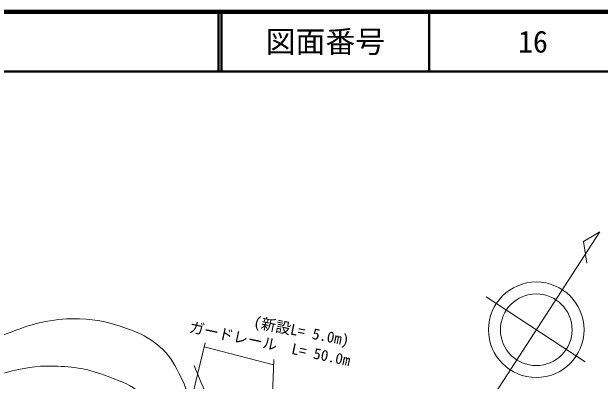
# Model space of a CAD drawing. Units: millimetres, scale not verified. Extents: x 40000 to 680000, y 20000 to 380000.
# Drawn here: x 474114 to 572630, y 318184 to 380000 of the extents above; entities that cross this region are included whole.
import ezdxf
from ezdxf.enums import TextEntityAlignment as Align

# ---------------------------------------------------------------- set-up
doc = ezdxf.new("R2010")
doc.units = ezdxf.units.MM
doc.header["$LTSCALE"] = 1000
for name, color, linetype, lineweight in [('M-BGD', 7, 'Continuous', 13), ('M-STR-HTXT', 7, 'Continuous', 13), ('M-TTL', 2, 'Continuous', 140), ('M-TTL-LINE', 7, 'Continuous', 50), ('M-TTL-TXT', 7, 'Continuous', 13)]:
    doc.layers.add(name, color=color, linetype=linetype, lineweight=lineweight)
doc.styles.add('ＭＳ ゴシック', font='')
doc.styles.get('ＭＳ ゴシック').set_extended_font_data('MS Gothic')

msp = doc.modelspace()

# ---------------------------------------------------------------- linework, layer by layer
at = {"layer": 'M-BGD'}
msp.add_line((553534, 332310), (570131, 321403), dxfattribs=at)
msp.add_lwpolyline([(570401, 337934), (569833, 341568), (572541, 343181), (555077, 316234)], dxfattribs=at)
for radius in [8000, 6000]:
    msp.add_circle((561922, 326797), radius, dxfattribs=at)
for points, knots in [([(431393, 257193), (431543, 257582), (431577, 257698), (431685, 258026), (432059, 259157), (432071, 259846), (432405, 260989), (433055, 263214), (433499, 264435), (434223, 266637), (434958, 268871), (435425, 270104), (436132, 272346), (436729, 274237), (437076, 275296), (437540, 277223), (437756, 278124), (437855, 278634), (437997, 279550), (438183, 280756), (438183, 281446), (438350, 282655), (438696, 285165), (438852, 286580), (439346, 289065), (439995, 292334), (440397, 294163), (441318, 297366), (441916, 299446), (442266, 300614), (443084, 302618), (443649, 304002), (443994, 304776), (444773, 306051), (446300, 308550), (447608, 309641), (449587, 311799), (450834, 313160), (451663, 313803), (453109, 314951), (456573, 317704), (458579, 319217), (462453, 321356), (466770, 323740), (469398, 324701), (474023, 326414), (476225, 327229), (477464, 327748), (479776, 328164), (481962, 328557), (483226, 328712), (485445, 328607), (488587, 328458), (490380, 328082), (493341, 327021), (495685, 326182), (497042, 325572), (498917, 323934), (500515, 322537), (501081, 321392), (502102, 319530), (503556, 316880), (503678, 315466), (504286, 312105)], [0, 0, 0, 0, 1, 1, 1, 2, 2, 2, 3, 3, 3, 4, 4, 4, 5, 5, 5, 6, 6, 6, 7, 7, 7, 8, 8, 8, 9, 9, 9, 10, 10, 10, 11, 11, 11, 12, 12, 12, 13, 13, 13, 14, 14, 14, 15, 15, 15, 16, 16, 16, 17, 17, 17, 18, 18, 18, 19, 19, 19, 20, 20, 20, 21, 21, 21, 21]), ([(444032, 288183), (444310, 291099), (444429, 292038), (444988, 294450), (445644, 297287), (446208, 298845), (447387, 301507), (448125, 303173), (448646, 304080), (449755, 305527), (451169, 307373), (452304, 308119), (454093, 309606), (455812, 311034), (456930, 311637), (458829, 312815), (462199, 314906), (464158, 315981), (467743, 317678), (469778, 318642), (470983, 319078), (473164, 319638), (476185, 320415), (477959, 320786), (481078, 320713), (484731, 320628), (486854, 320269), (490269, 318968), (492552, 318099), (493964, 317661), (495800, 316050), (496408, 315517), (496678, 315304), (497275, 314596)], [0, 0, 0, 0, 1, 1, 1, 2, 2, 2, 3, 3, 3, 4, 4, 4, 5, 5, 5, 6, 6, 6, 7, 7, 7, 8, 8, 8, 9, 9, 9, 10, 10, 10, 11, 11, 11, 11]), ([(504662, 320788), (505620, 318454), (505875, 317855), (506609, 315958), (507011, 314920), (507286, 314356), (507622, 313294), (508171, 311559), (508116, 310498), (508432, 308706), (508533, 308132), (508626, 307815), (508690, 307235), (508922, 305126), (508748, 303922), (508638, 301803), (508548, 300067), (508388, 299100), (508142, 297379), (507955, 296071), (507789, 295348), (507519, 294055), (506675, 290021), (505806, 287851), (504967, 283815), (504621, 282152), (504440, 281216), (504224, 279531), (504105, 278603), (504019, 278078), (504037, 277142), (504069, 275517), (504274, 274539), (504415, 272997), (504415, 272997), (504415, 272997), (504415, 272997)], [0, 0, 0, 0, 1, 1, 1, 2, 2, 2, 3, 3, 3, 4, 4, 4, 5, 5, 5, 6, 6, 6, 7, 7, 7, 8, 8, 8, 9, 9, 9, 10, 10, 10, 11, 11, 11, 12, 12, 12, 12])]:
    msp.add_open_spline(points, degree=3, knots=knots, dxfattribs=at)
at = {"layer": 'M-STR-HTXT'}
for p, q in [((506515, 324591), (501518, 304516)), ((506349, 323924), (517950, 320925)), ((517987, 321798), (515769, 269423))]:
    msp.add_line(p, q, dxfattribs=at)
at = {"layer": 'M-TTL'}
msp.add_line((680000, 380000), (40000, 380000), dxfattribs=at)
at = {"layer": 'M-TTL-LINE'}
for p, q in [((508747, 380000), (508747, 370000)), ((509247, 380000), (509247, 370000)), ((543997, 380000), (543997, 370000)), ((40000, 370000), (680000, 370000))]:
    msp.add_line(p, q, dxfattribs=at)

# ---------------------------------------------------------------- texts
at = {"layer": 'M-STR-HTXT', "style": 'ＭＳ ゴシック'}
for s, rotation, p in [('(新設L= 5.0m)', 348.651, (514377, 326719)), ('ガードレール\u3000L= 50.0m', 348.003, (503581, 325878))]:
    msp.add_text(s, height=1833, rotation=rotation, dxfattribs=at).set_placement(p, align=Align.BOTTOM_LEFT)
at = {"layer": 'M-TTL-TXT', "style": 'ＭＳ ゴシック'}
for s, p in [('図面番号', (526622, 375000)), ('16', (561372, 375000))]:
    msp.add_text(s, height=3666, dxfattribs=at).set_placement(p, align=Align.MIDDLE_CENTER)

doc.saveas('drawing.dxf')
